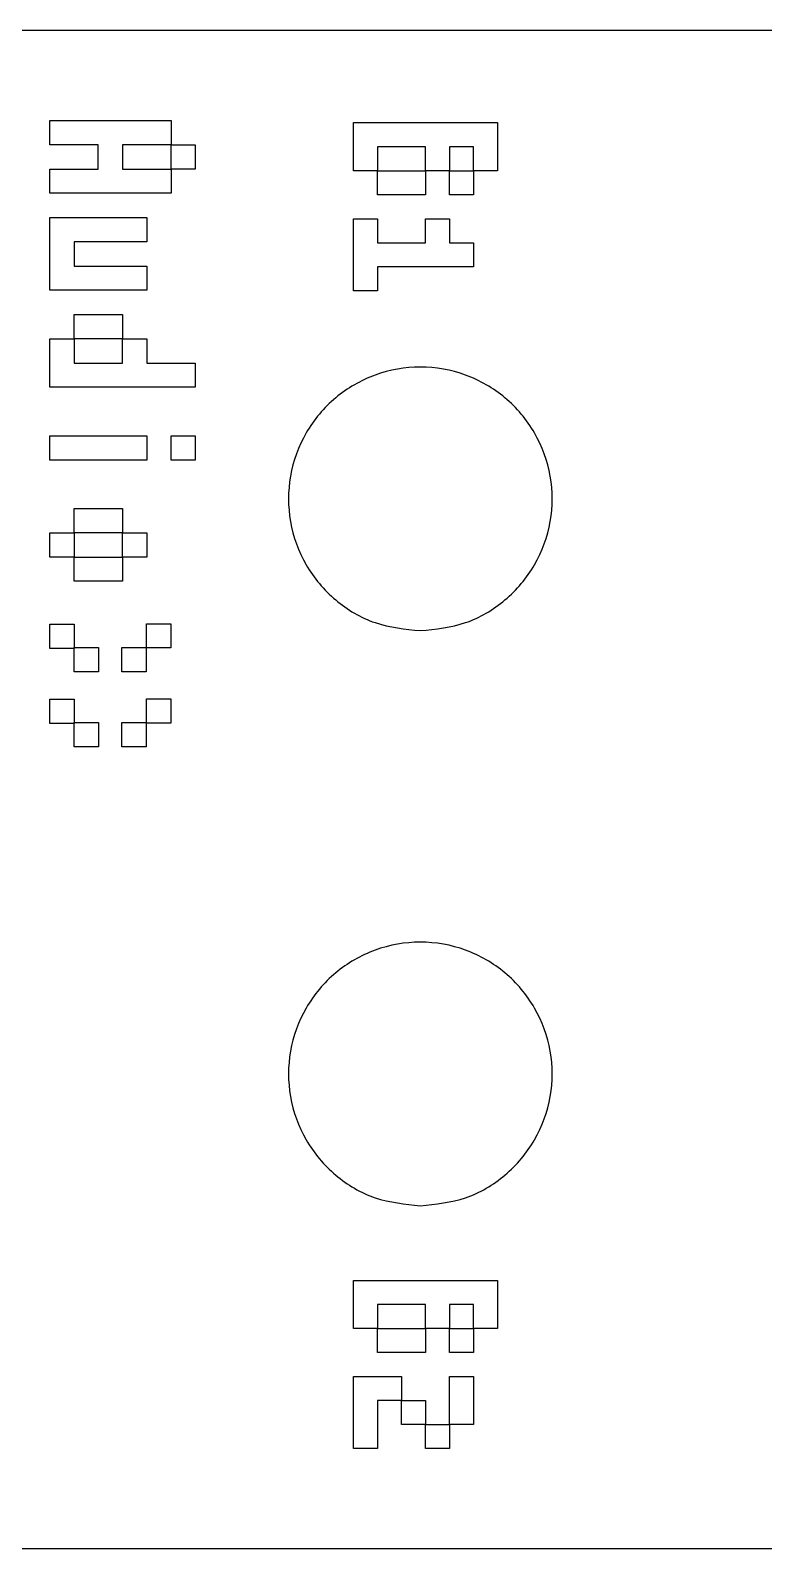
# Model space of a CAD drawing. Extents: x 9 to 137, y 10 to 46.
# Drawn here: x 73.49 to 90.54, y 10.3 to 45.62 of the extents above; entities that cross this region are included whole.
import ezdxf

# ---------------------------------------------------------------- set-up
doc = ezdxf.new("R2010")
doc.units = 0
doc.layers.add('Layer_1', color=7, linetype='CONTINUOUS')

msp = doc.modelspace()

# ---------------------------------------------------------------- linework, layer by layer
at = {"layer": 'Layer_1', "color": 7}
for p, q in [((137.20307, 45.61675), (8.70306, 45.61675)), ((127.4338, 45.61675), (52.29317, 45.61675)), ((73.944485, 43.518487), (76.764615, 43.518487)), ((73.944485, 42.95446), (73.944485, 43.518487)), ((76.764615, 43.518487), (76.764615, 42.95446)), ((81.00269, 43.469708), (84.35723, 43.469708)), ((81.00269, 42.351529), (81.00269, 43.469708)), ((84.35723, 43.469708), (84.35723, 42.351529)), ((75.072535, 42.95446), (73.944485, 42.95446)), ((75.072535, 42.390433), (75.072535, 42.95446)), ((76.764615, 42.95446), (75.636565, 42.95446)), ((75.636565, 42.95446), (75.636565, 42.390433)), ((76.764615, 42.95446), (77.328645, 42.95446)), ((76.764615, 42.390433), (76.764615, 42.95446)), ((77.328645, 42.95446), (77.328645, 42.390433)), ((82.67996, 42.910619), (81.56178, 42.910619)), ((81.56178, 42.910619), (81.56178, 42.351529)), ((82.67996, 42.351529), (82.67996, 42.910619)), ((83.79814, 42.910619), (83.23905, 42.910619)), ((83.23905, 42.910619), (83.23905, 42.351529)), ((83.79814, 42.351529), (83.79814, 42.910619)), ((73.944485, 41.826407), (73.944485, 42.390433)), ((73.944485, 42.390433), (75.072535, 42.390433)), ((75.636565, 42.390433), (76.764615, 42.390433)), ((76.764615, 42.390433), (76.764615, 41.826407)), ((77.328645, 42.390433), (76.764615, 42.390433)), ((81.56178, 42.351529), (81.00269, 42.351529)), ((81.56178, 42.351529), (82.67996, 42.351529)), ((81.56178, 41.792439), (81.56178, 42.351529)), ((83.23905, 42.351529), (82.67996, 42.351529)), ((82.67996, 42.351529), (82.67996, 41.792439)), ((83.23905, 42.351529), (83.79814, 42.351529)), ((83.23905, 41.792439), (83.23905, 42.351529)), ((84.35723, 42.351529), (83.79814, 42.351529)), ((83.79814, 42.351529), (83.79814, 41.792439)), ((76.764615, 41.826407), (73.944485, 41.826407)), ((82.67996, 41.792439), (81.56178, 41.792439)), ((83.79814, 41.792439), (83.23905, 41.792439)), ((73.944485, 41.26238), (76.200585, 41.26238)), ((73.944485, 39.5703), (73.944485, 41.26238)), ((76.200585, 41.26238), (76.200585, 40.698354)), ((81.00269, 41.233349), (81.56178, 41.233349)), ((81.00269, 39.55608), (81.00269, 41.233349)), ((81.56178, 41.233349), (81.56178, 40.67426)), ((82.67996, 40.67426), (82.67996, 41.233349)), ((82.67996, 41.233349), (83.23905, 41.233349)), ((83.23905, 41.233349), (83.23905, 40.67426)), ((76.200585, 40.698354), (74.508505, 40.698354)), ((74.508505, 40.698354), (74.508505, 40.134327)), ((81.56178, 40.67426), (82.67996, 40.67426)), ((83.23905, 40.67426), (83.79814, 40.67426)), ((83.79814, 40.67426), (83.79814, 40.11517)), ((74.508505, 40.134327), (76.200585, 40.134327)), ((76.200585, 40.134327), (76.200585, 39.5703)), ((83.79814, 40.11517), (81.56178, 40.11517)), ((81.56178, 40.11517), (81.56178, 39.55608)), ((76.200585, 39.5703), (73.944485, 39.5703)), ((81.56178, 39.55608), (81.00269, 39.55608)), ((74.508505, 39.006274), (75.636565, 39.006274)), ((74.508505, 38.442247), (74.508505, 39.006274)), ((75.636565, 39.006274), (75.636565, 38.442247)), ((73.944485, 38.442247), (74.508505, 38.442247)), ((73.944485, 37.314194), (73.944485, 38.442247)), ((75.636565, 38.442247), (74.508505, 38.442247)), ((74.508505, 38.442247), (74.508505, 37.878221)), ((75.636565, 37.878221), (75.636565, 38.442247)), ((75.636565, 38.442247), (76.200585, 38.442247)), ((76.200585, 38.442247), (76.200585, 37.878221)), ((74.508505, 37.878221), (75.636565, 37.878221)), ((76.200585, 37.878221), (77.328645, 37.878221)), ((77.328645, 37.878221), (77.328645, 37.314194)), ((77.328645, 37.314194), (73.944485, 37.314194)), ((73.944485, 36.186141), (76.200585, 36.186141)), ((73.944485, 35.622114), (73.944485, 36.186141)), ((76.200585, 36.186141), (76.200585, 35.622114)), ((76.764615, 36.186141), (77.328645, 36.186141)), ((76.764615, 35.622114), (76.764615, 36.186141)), ((77.328645, 36.186141), (77.328645, 35.622114)), ((76.200585, 35.622114), (73.944485, 35.622114)), ((77.328645, 35.622114), (76.764615, 35.622114)), ((74.508505, 34.494061), (75.636565, 34.494061)), ((74.508505, 33.930034), (74.508505, 34.494061)), ((75.636565, 34.494061), (75.636565, 33.930034)), ((73.944485, 33.930034), (74.508505, 33.930034)), ((73.944485, 33.366008), (73.944485, 33.930034)), ((75.636565, 33.930034), (74.508505, 33.930034)), ((74.508505, 33.930034), (74.508505, 33.366008)), ((75.636565, 33.930034), (76.200585, 33.930034)), ((75.636565, 33.366008), (75.636565, 33.930034)), ((76.200585, 33.930034), (76.200585, 33.366008)), ((74.508505, 33.366008), (73.944485, 33.366008)), ((74.508505, 33.366008), (75.636565, 33.366008)), ((74.508505, 32.801981), (74.508505, 33.366008)), ((76.200585, 33.366008), (75.636565, 33.366008)), ((75.636565, 33.366008), (75.636565, 32.801981)), ((75.636565, 32.801981), (74.508505, 32.801981)), ((73.947014, 31.805305), (74.511507, 31.805305)), ((73.947014, 31.240812), (73.947014, 31.805305)), ((74.511507, 31.805305), (74.511507, 31.240812)), ((76.191904, 31.815023), (76.756396, 31.815023)), ((76.191904, 31.25053), (76.191904, 31.815023)), ((76.756396, 31.815023), (76.756396, 31.25053)), ((82.56054, 31.653093), (82.56054, 31.653093)), ((74.511507, 31.240812), (73.947014, 31.240812)), ((74.510666, 31.261089), (75.075159, 31.261089)), ((74.510666, 30.696597), (74.510666, 31.261089)), ((75.075159, 31.261089), (75.075159, 30.696597)), ((75.618534, 31.261089), (76.183026, 31.261089)), ((75.618534, 30.696597), (75.618534, 31.261089)), ((76.183026, 31.261089), (76.183026, 30.696597)), ((76.756396, 31.25053), (76.191904, 31.25053)), ((75.075159, 30.696597), (74.510666, 30.696597)), ((76.183026, 30.696597), (75.618534, 30.696597)), ((73.947014, 30.057165), (74.511507, 30.057165)), ((73.947014, 29.492672), (73.947014, 30.057165)), ((74.511507, 30.057165), (74.511507, 29.492672)), ((76.191904, 30.066883), (76.756396, 30.066883)), ((76.191904, 29.50239), (76.191904, 30.066883)), ((76.756396, 30.066883), (76.756396, 29.50239)), ((74.511507, 29.492672), (73.947014, 29.492672)), ((74.510666, 29.512949), (75.075159, 29.512949)), ((74.510666, 28.948457), (74.510666, 29.512949)), ((75.075159, 29.512949), (75.075159, 28.948457)), ((75.618534, 29.512949), (76.183026, 29.512949)), ((75.618534, 28.948457), (75.618534, 29.512949)), ((76.183026, 29.512949), (76.183026, 28.948457)), ((76.756396, 29.50239), (76.191904, 29.50239)), ((75.075159, 28.948457), (74.510666, 28.948457)), ((76.183026, 28.948457), (75.618534, 28.948457)), ((82.56054, 18.276263), (82.56054, 18.276263)), ((81.00269, 16.538905), (84.35723, 16.538905)), ((81.00269, 15.420725), (81.00269, 16.538905)), ((84.35723, 16.538905), (84.35723, 15.420725)), ((82.67996, 15.979815), (81.56178, 15.979815)), ((81.56178, 15.979815), (81.56178, 15.420725)), ((82.67996, 15.420725), (82.67996, 15.979815)), ((83.79814, 15.979815), (83.23905, 15.979815)), ((83.23905, 15.979815), (83.23905, 15.420725)), ((83.79814, 15.420725), (83.79814, 15.979815)), ((81.56178, 15.420725), (81.00269, 15.420725)), ((81.56178, 15.420725), (82.67996, 15.420725)), ((81.56178, 14.861635), (81.56178, 15.420725)), ((83.23905, 15.420725), (82.67996, 15.420725)), ((82.67996, 15.420725), (82.67996, 14.861635)), ((83.23905, 15.420725), (83.79814, 15.420725)), ((83.23905, 14.861635), (83.23905, 15.420725)), ((84.35723, 15.420725), (83.79814, 15.420725)), ((83.79814, 15.420725), (83.79814, 14.861635)), ((82.67996, 14.861635), (81.56178, 14.861635)), ((83.79814, 14.861635), (83.23905, 14.861635)), ((81.00269, 14.302546), (82.12087, 14.302546)), ((81.00269, 12.625276), (81.00269, 14.302546)), ((82.12087, 14.302546), (82.12087, 13.743456)), ((83.23905, 14.302546), (83.79814, 14.302546)), ((83.23905, 13.184366), (83.23905, 14.302546)), ((83.79814, 14.302546), (83.79814, 13.184366)), ((82.12087, 13.743456), (81.56178, 13.743456)), ((81.56178, 13.743456), (81.56178, 12.625276)), ((82.12087, 13.743456), (82.67996, 13.743456)), ((82.12087, 13.184366), (82.12087, 13.743456)), ((82.67996, 13.743456), (82.67996, 13.184366)), ((82.67996, 13.184366), (82.12087, 13.184366)), ((82.67996, 13.184366), (83.23905, 13.184366)), ((82.67996, 12.625276), (82.67996, 13.184366)), ((83.79814, 13.184366), (83.23905, 13.184366)), ((83.23905, 13.184366), (83.23905, 12.625276)), ((81.56178, 12.625276), (81.00269, 12.625276)), ((83.23905, 12.625276), (82.67996, 12.625276)), ((8.70306, 10.29953), (137.20307, 10.29953)), ((52.29317, 10.29953), (127.4338, 10.29953))]:
    msp.add_line(p, q, dxfattribs=at)
for points in [[(82.56054, 31.653093), (82.202167, 31.689716), (81.490548, 31.762439), (80.550134, 32.326651), (79.850961, 33.152752), (79.480143, 34.175724), (79.480143, 35.261211), (79.850961, 36.28275), (80.550134, 37.114572), (81.490548, 37.657528), (82.56054, 37.847101), (83.630532, 37.657528), (84.570946, 37.114572), (85.270119, 36.28275), (85.640937, 35.261211), (85.640937, 34.175724), (85.270119, 33.152752), (84.570946, 32.326651), (83.630532, 31.762439), (82.918913, 31.689716), (82.56054, 31.653093)], [(82.56054, 18.276263), (82.202167, 18.312886), (81.490548, 18.385609), (80.550134, 18.949821), (79.850961, 19.775922), (79.480143, 20.798894), (79.480143, 21.884381), (79.850961, 22.90592), (80.550134, 23.737742), (81.490548, 24.280698), (82.56054, 24.470271), (83.630532, 24.280698), (84.570946, 23.737742), (85.270119, 22.90592), (85.640937, 21.884381), (85.640937, 20.798894), (85.270119, 19.775922), (84.570946, 18.949821), (83.630532, 18.385609), (82.918913, 18.312886), (82.56054, 18.276263)]]:
    msp.add_open_spline(points, degree=3, knots=[0, 0, 0, 0, 1.069665, 2.124021, 3.193686, 4.263351, 5.317707, 6.387372, 7.457037, 8.511393, 9.581058, 10.650723, 11.705079, 12.774744, 13.844409, 14.898765, 15.96843, 17.038095, 18.092451, 19.162116, 19.162116, 19.162116, 19.162116], dxfattribs=at)

doc.saveas('drawing.dxf')
